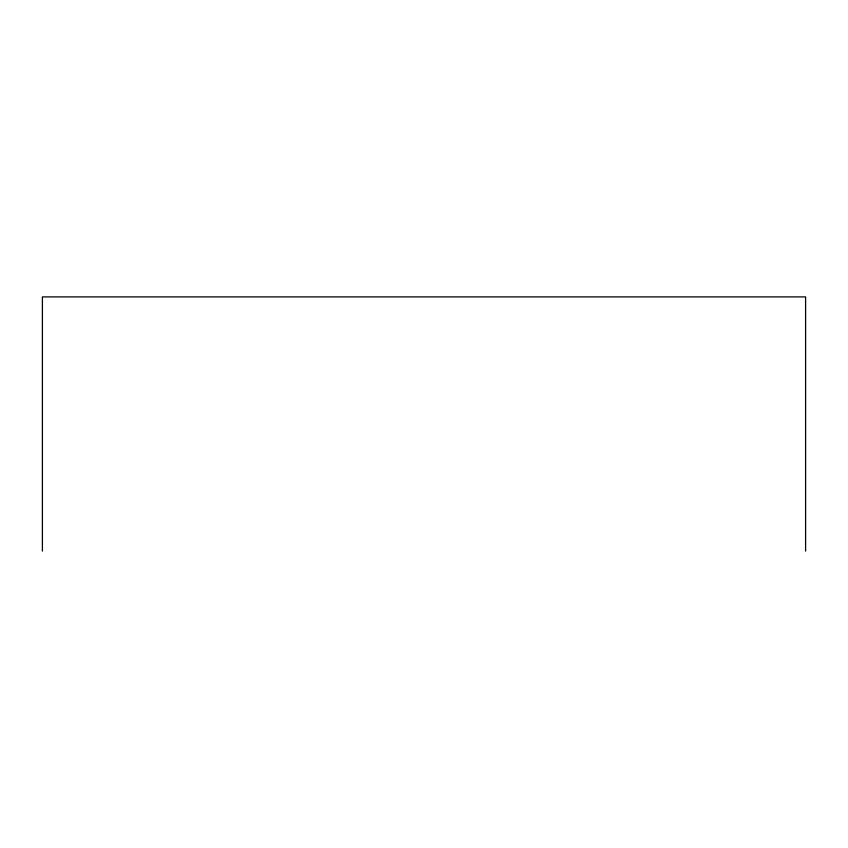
<?xml version="1.0" encoding="UTF-8"?>
<svg xmlns="http://www.w3.org/2000/svg" width="848" height="848" viewBox="0 0 848 848"><rect width="100%" height="100%" fill="white"/><g stroke="black" fill="none" stroke-linecap="round" stroke-linejoin="round"><path stroke-width="1.27" d="M805.6 551.105L805.6 296.895L42.4 296.895L42.4 551.105"/></g></svg>
